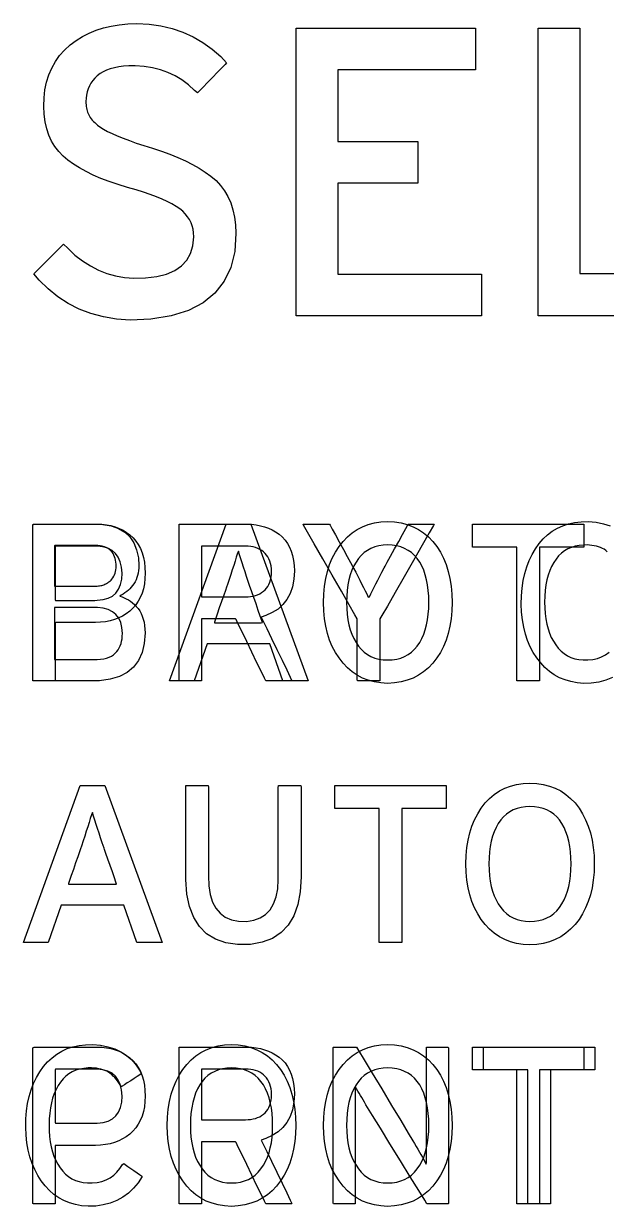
# Model space of a CAD drawing. Extents: x 1 to 47.7, y 0.2 to 33.4.
# Drawn here: x 18.584 to 19.018, y 13.414 to 14.294 of the extents above; entities that cross this region are included whole.
import ezdxf

# ---------------------------------------------------------------- set-up
doc = ezdxf.new("R2010")
doc.units = 0
doc.header["$MEASUREMENT"] = 0
for name, color, linetype in [('5_1__STANDARD_FRONT_OVERLA', 7, 'CONTINUOUS'), ('5_2__BAY_CONTROL_FRONT_OVE', 7, 'CONTINUOUS'), ('6_0____DWG', 7, 'CONTINUOUS')]:
    doc.layers.add(name, color=color, linetype=linetype)

msp = doc.modelspace()

# ---------------------------------------------------------------- linework, layer by layer
at = {"layer": '5_1__STANDARD_FRONT_OVERLA'}
for points in [[(18.90309, 13.86344), (18.90288, 13.85724), (18.90233, 13.85133), (18.90143, 13.84572), (18.90019, 13.84041), (18.8986, 13.8354), (18.89667, 13.83069), (18.89439, 13.82628), (18.89177, 13.82217), (18.88878, 13.81833), (18.88549, 13.81488), (18.88195, 13.81187), (18.87814, 13.80931), (18.87407, 13.80719), (18.86973, 13.80553), (18.86514, 13.80431), (18.86029, 13.80354), (18.85517, 13.80322), (18.85009, 13.80354), (18.84528, 13.80431), (18.84074, 13.80553), (18.83646, 13.80719), (18.83244, 13.80931), (18.82869, 13.81187), (18.82521, 13.81488), (18.822, 13.81833), (18.81901, 13.82217), (18.81633, 13.82628), (18.81399, 13.83069), (18.81201, 13.8354), (18.81038, 13.84041), (18.80911, 13.84572), (18.80819, 13.85133), (18.80762, 13.85724), (18.80741, 13.86344), (18.80762, 13.86965), (18.80819, 13.87557), (18.80911, 13.8812), (18.81038, 13.88653), (18.81201, 13.89157), (18.81399, 13.89632), (18.81633, 13.90077), (18.81901, 13.90493), (18.822, 13.90877), (18.82521, 13.91217), (18.82869, 13.91514), (18.83244, 13.91765), (18.83646, 13.91973), (18.84074, 13.92136), (18.84528, 13.92254), (18.85009, 13.92329), (18.85517, 13.92358), (18.86029, 13.92329), (18.86514, 13.92254), (18.86973, 13.92136), (18.87407, 13.91973), (18.87814, 13.91765), (18.88195, 13.91514), (18.88549, 13.91217), (18.88878, 13.90877), (18.89177, 13.90493), (18.89439, 13.90077), (18.89667, 13.89632), (18.8986, 13.89157), (18.90019, 13.88653), (18.90143, 13.8812), (18.90233, 13.87557), (18.90288, 13.86965)], [(18.67474, 13.88521), (18.67456, 13.88113), (18.67411, 13.87729), (18.67338, 13.87367), (18.67237, 13.8703), (18.67109, 13.86716), (18.66952, 13.86426), (18.66768, 13.86159), (18.66556, 13.85915), (18.66319, 13.85696), (18.66064, 13.85501), (18.65791, 13.85333), (18.65501, 13.85189), (18.65192, 13.85072), (18.64865, 13.84979), (18.6452, 13.84913), (18.64156, 13.84872), (18.63775, 13.84856), (18.63642, 13.84856), (18.63363, 13.84856), (18.62948, 13.84856), (18.62455, 13.84856), (18.61939, 13.84856), (18.61458, 13.84856), (18.61069, 13.84856), (18.60827, 13.84856), (18.60776, 13.84837), (18.60776, 13.84572), (18.60776, 13.84062), (18.60776, 13.83391), (18.60776, 13.8264), (18.60776, 13.81895), (18.60776, 13.81237), (18.60776, 13.8075), (18.60776, 13.80518), (18.60737, 13.80509), (18.60591, 13.80509), (18.60365, 13.80509), (18.60092, 13.80509), (18.59803, 13.80509), (18.59529, 13.80509), (18.59304, 13.80509), (18.59157, 13.80509), (18.59119, 13.80533), (18.59119, 13.81155), (18.59119, 13.82461), (18.59119, 13.84226), (18.59119, 13.86227), (18.59119, 13.8824), (18.59119, 13.90042), (18.59119, 13.9141), (18.59119, 13.92119), (18.592, 13.92171), (18.59587, 13.92171), (18.6021, 13.92171), (18.60979, 13.92171), (18.61803, 13.92171), (18.62592, 13.92171), (18.63255, 13.92171), (18.63702, 13.92171), (18.63886, 13.92171), (18.64249, 13.92156), (18.64596, 13.92117), (18.64927, 13.92053), (18.65242, 13.91964), (18.6554, 13.91851), (18.65822, 13.91714), (18.66088, 13.91552), (18.66337, 13.91365), (18.66571, 13.91151), (18.66779, 13.9091), (18.6696, 13.90643), (18.67114, 13.90352), (18.67241, 13.90036), (18.6734, 13.89695), (18.67412, 13.89328), (18.67457, 13.88937)], [(18.78582, 13.88684), (18.78539, 13.88066), (18.78432, 13.87506), (18.78261, 13.87004), (18.78025, 13.86562), (18.77726, 13.86178), (18.77362, 13.85852), (18.76934, 13.85586), (18.76441, 13.85378), (18.76106, 13.85252), (18.76249, 13.84957), (18.76518, 13.84401), (18.76872, 13.8367), (18.77266, 13.82855), (18.77659, 13.82044), (18.78006, 13.81326), (18.78266, 13.80789), (18.78395, 13.80523), (18.78362, 13.80509), (18.78198, 13.80509), (18.7794, 13.80509), (18.77624, 13.80509), (18.77286, 13.80509), (18.76963, 13.80509), (18.76692, 13.80509), (18.76508, 13.80509), (18.76446, 13.80511), (18.76349, 13.80712), (18.76117, 13.8119), (18.75793, 13.8186), (18.75417, 13.82635), (18.75032, 13.8343), (18.74679, 13.84158), (18.744, 13.84734), (18.74236, 13.85071), (18.7419, 13.85124), (18.74018, 13.85124), (18.73709, 13.85124), (18.73312, 13.85124), (18.72873, 13.85124), (18.72441, 13.85124), (18.72063, 13.85124), (18.71787, 13.85124), (18.7166, 13.85124), (18.71657, 13.85008), (18.71657, 13.84597), (18.71657, 13.83971), (18.71657, 13.83216), (18.71657, 13.82418), (18.71657, 13.81663), (18.71657, 13.81037), (18.71657, 13.80626), (18.71654, 13.80509), (18.71572, 13.80509), (18.71393, 13.80509), (18.71147, 13.80509), (18.70867, 13.80509), (18.70583, 13.80509), (18.70325, 13.80509), (18.70124, 13.80509), (18.70012, 13.80509), (18.69999, 13.80643), (18.69999, 13.81496), (18.69999, 13.82951), (18.69999, 13.84792), (18.69999, 13.868), (18.69999, 13.88759), (18.69999, 13.90452), (18.69999, 13.9166), (18.69999, 13.92167), (18.70152, 13.92171), (18.70618, 13.92171), (18.71307, 13.92171), (18.72125, 13.92171), (18.72981, 13.92171), (18.73783, 13.92171), (18.74437, 13.92171), (18.74853, 13.92171), (18.75049, 13.9217), (18.75394, 13.92153), (18.75726, 13.92114), (18.76044, 13.92052), (18.76348, 13.91968), (18.76639, 13.91861), (18.76917, 13.91733), (18.77181, 13.91582), (18.77432, 13.91409), (18.77669, 13.9121), (18.7788, 13.90985), (18.78063, 13.90733), (18.78219, 13.90456), (18.78347, 13.90153), (18.78447, 13.89825), (18.7852, 13.8947), (18.78565, 13.8909)], [(18.65751, 13.88521), (18.65712, 13.88977), (18.65618, 13.89375), (18.65469, 13.89714), (18.65266, 13.89994), (18.65007, 13.90215), (18.64694, 13.90377), (18.64326, 13.90481), (18.63903, 13.90526), (18.63731, 13.90528), (18.63437, 13.90528), (18.62991, 13.90528), (18.6246, 13.90528), (18.61909, 13.90528), (18.61404, 13.90528), (18.61011, 13.90528), (18.60797, 13.90528), (18.60776, 13.90466), (18.60776, 13.90128), (18.60776, 13.8957), (18.60776, 13.8888), (18.60776, 13.88146), (18.60776, 13.87457), (18.60776, 13.86899), (18.60776, 13.8656), (18.60797, 13.86498), (18.61011, 13.86498), (18.61404, 13.86498), (18.61909, 13.86498), (18.6246, 13.86498), (18.62991, 13.86498), (18.63437, 13.86498), (18.63731, 13.86498), (18.63905, 13.86501), (18.64338, 13.8655), (18.64713, 13.86657), (18.6503, 13.86822), (18.65289, 13.87045), (18.65491, 13.87327), (18.65636, 13.87667), (18.65722, 13.88065)], [(18.76876, 13.88635), (18.76865, 13.88851), (18.76841, 13.89054), (18.76802, 13.89243), (18.7675, 13.89419), (18.76685, 13.89582), (18.76605, 13.89731), (18.76512, 13.89867), (18.76405, 13.8999), (18.76284, 13.90102), (18.76151, 13.90204), (18.76007, 13.90291), (18.75853, 13.90365), (18.75688, 13.90425), (18.75512, 13.90472), (18.75326, 13.90504), (18.75129, 13.90523), (18.7495, 13.90528), (18.74787, 13.90528), (18.74422, 13.90528), (18.73919, 13.90528), (18.73346, 13.90528), (18.72769, 13.90528), (18.72252, 13.90528), (18.71863, 13.90528), (18.71668, 13.90528), (18.71657, 13.90452), (18.71657, 13.90125), (18.71657, 13.89609), (18.71657, 13.88981), (18.71657, 13.88314), (18.71657, 13.87686), (18.71657, 13.8717), (18.71657, 13.86843), (18.71668, 13.86767), (18.71863, 13.86767), (18.72252, 13.86767), (18.72769, 13.86767), (18.73346, 13.86767), (18.73919, 13.86767), (18.74422, 13.86767), (18.74787, 13.86767), (18.7495, 13.86767), (18.75127, 13.86772), (18.7532, 13.86789), (18.75504, 13.8682), (18.75677, 13.86864), (18.7584, 13.86921), (18.75993, 13.86991), (18.76136, 13.87075), (18.76268, 13.87171), (18.7639, 13.8728), (18.76501, 13.87401), (18.76597, 13.87536), (18.76679, 13.87685), (18.76747, 13.87847), (18.768, 13.88024), (18.7684, 13.88214), (18.76865, 13.88418)], [(18.88586, 13.86344), (18.88576, 13.86803), (18.88544, 13.87237), (18.8849, 13.87648), (18.88415, 13.88035), (18.88319, 13.88399), (18.88201, 13.88738), (18.88062, 13.89055), (18.87902, 13.89347), (18.87719, 13.89612), (18.87515, 13.89844), (18.8729, 13.90046), (18.87046, 13.90218), (18.86781, 13.90358), (18.86495, 13.90469), (18.8619, 13.90549), (18.85863, 13.90598), (18.85517, 13.90618), (18.85178, 13.90598), (18.84858, 13.90549), (18.84558, 13.90469), (18.84277, 13.90358), (18.84015, 13.90218), (18.83773, 13.90046), (18.83551, 13.89844), (18.83348, 13.89612), (18.83163, 13.89347), (18.82999, 13.89055), (18.82857, 13.88738), (18.82737, 13.88399), (18.82639, 13.88035), (18.82562, 13.87648), (18.82508, 13.87237), (18.82475, 13.86803), (18.82464, 13.86344), (18.82475, 13.85892), (18.82508, 13.85462), (18.82562, 13.85056), (18.82639, 13.84673), (18.82737, 13.84313), (18.82857, 13.83977), (18.82999, 13.83663), (18.83163, 13.83373), (18.83348, 13.83103), (18.83551, 13.82859), (18.83773, 13.82648), (18.84015, 13.82469), (18.84277, 13.82323), (18.84558, 13.82209), (18.84858, 13.82128), (18.85178, 13.82079), (18.85517, 13.82063), (18.85863, 13.82079), (18.8619, 13.82128), (18.86495, 13.82209), (18.86781, 13.82323), (18.87046, 13.82469), (18.8729, 13.82648), (18.87515, 13.82859), (18.87719, 13.83103), (18.87902, 13.83373), (18.88062, 13.83663), (18.88201, 13.83977), (18.88319, 13.84313), (18.88415, 13.84673), (18.8849, 13.85056), (18.88544, 13.85462), (18.88576, 13.85892)], [(18.7907, 13.65926), (18.79004, 13.64832), (18.78822, 13.63871), (18.78525, 13.63044), (18.78113, 13.6235), (18.77585, 13.6179), (18.76942, 13.61363), (18.76184, 13.6107), (18.75311, 13.6091), (18.74347, 13.60895), (18.73467, 13.61033), (18.727, 13.61303), (18.72046, 13.61708), (18.71507, 13.62246), (18.71082, 13.62917), (18.70771, 13.63723), (18.70574, 13.64661), (18.7049, 13.65734), (18.70487, 13.66129), (18.70487, 13.66729), (18.70487, 13.67648), (18.70487, 13.68758), (18.70487, 13.69933), (18.70487, 13.71043), (18.70487, 13.71962), (18.70487, 13.72562), (18.7049, 13.72727), (18.70577, 13.72727), (18.70763, 13.72727), (18.71015, 13.72727), (18.71303, 13.72727), (18.71594, 13.72727), (18.71856, 13.72727), (18.72058, 13.72727), (18.72167, 13.72727), (18.72177, 13.72633), (18.72177, 13.72116), (18.72177, 13.71256), (18.72177, 13.7018), (18.72177, 13.69016), (18.72177, 13.6789), (18.72177, 13.66928), (18.72177, 13.66258), (18.72177, 13.66007), (18.72212, 13.6527), (18.72317, 13.64623), (18.72492, 13.64066), (18.72737, 13.636), (18.73052, 13.63224), (18.73436, 13.62939), (18.73891, 13.62743), (18.74415, 13.62638), (18.75002, 13.62628), (18.7555, 13.62712), (18.76027, 13.62883), (18.76431, 13.63142), (18.76764, 13.63488), (18.77026, 13.63921), (18.77215, 13.64441), (18.77333, 13.65049), (18.7738, 13.65743), (18.7738, 13.66059), (18.7738, 13.66666), (18.7738, 13.67594), (18.7738, 13.68717), (18.7738, 13.69903), (18.7738, 13.71025), (18.7738, 13.71954), (18.7738, 13.7256), (18.77383, 13.72727), (18.7747, 13.72727), (18.77656, 13.72727), (18.77908, 13.72727), (18.78196, 13.72727), (18.78487, 13.72727), (18.78749, 13.72727), (18.78951, 13.72727), (18.7906, 13.72727), (18.7907, 13.72632), (18.7907, 13.72108), (18.7907, 13.71238), (18.7907, 13.70149), (18.7907, 13.68971), (18.7907, 13.67831), (18.7907, 13.66858), (18.7907, 13.66181)], [(19.00897, 13.669), (19.00876, 13.66279), (19.00821, 13.65688), (19.00731, 13.65128), (19.00607, 13.64597), (19.00448, 13.64096), (19.00254, 13.63625), (19.00027, 13.63184), (18.99764, 13.62773), (18.99466, 13.62389), (18.99137, 13.62043), (18.98782, 13.61742), (18.98401, 13.61486), (18.97994, 13.61275), (18.97561, 13.61108), (18.97102, 13.60987), (18.96616, 13.6091), (18.96105, 13.60878), (18.95597, 13.6091), (18.95116, 13.60987), (18.94661, 13.61108), (18.94233, 13.61275), (18.93832, 13.61486), (18.93457, 13.61742), (18.93109, 13.62043), (18.92787, 13.62389), (18.92489, 13.62773), (18.9222, 13.63184), (18.91987, 13.63625), (18.91789, 13.64096), (18.91626, 13.64597), (18.91499, 13.65128), (18.91407, 13.65688), (18.9135, 13.66279), (18.91329, 13.669), (18.9135, 13.67521), (18.91407, 13.68113), (18.91499, 13.68675), (18.91626, 13.69209), (18.91789, 13.69713), (18.91987, 13.70187), (18.9222, 13.70633), (18.92489, 13.71049), (18.92787, 13.71433), (18.93109, 13.71773), (18.93457, 13.72069), (18.93832, 13.72321), (18.94233, 13.72528), (18.94661, 13.72691), (18.95116, 13.7281), (18.95597, 13.72884), (18.96105, 13.72914), (18.96616, 13.72884), (18.97102, 13.7281), (18.97561, 13.72691), (18.97994, 13.72528), (18.98401, 13.72321), (18.98782, 13.72069), (18.99137, 13.71773), (18.99466, 13.71433), (18.99764, 13.71049), (19.00027, 13.70633), (19.00254, 13.70187), (19.00448, 13.69713), (19.00607, 13.69209), (19.00731, 13.68675), (19.00821, 13.68113), (19.00876, 13.67521)], [(18.99174, 13.669), (18.99163, 13.67358), (18.99131, 13.67793), (18.99078, 13.68204), (18.99003, 13.68591), (18.98906, 13.68954), (18.98789, 13.69294), (18.9865, 13.6961), (18.98489, 13.69903), (18.98306, 13.70167), (18.98102, 13.704), (18.97878, 13.70602), (18.97633, 13.70773), (18.97368, 13.70914), (18.97083, 13.71024), (18.96777, 13.71104), (18.96451, 13.71154), (18.96105, 13.71173), (18.95765, 13.71154), (18.95446, 13.71104), (18.95145, 13.71024), (18.94864, 13.70914), (18.94603, 13.70773), (18.94361, 13.70602), (18.94138, 13.704), (18.93935, 13.70167), (18.93751, 13.69903), (18.93587, 13.6961), (18.93445, 13.69294), (18.93325, 13.68954), (18.93226, 13.68591), (18.9315, 13.68204), (18.93095, 13.67793), (18.93062, 13.67358), (18.93051, 13.669), (18.93062, 13.66447), (18.93095, 13.66018), (18.9315, 13.65612), (18.93226, 13.65229), (18.93325, 13.64869), (18.93445, 13.64532), (18.93587, 13.64219), (18.93751, 13.63929), (18.93935, 13.63659), (18.94138, 13.63415), (18.94361, 13.63204), (18.94603, 13.63025), (18.94864, 13.62879), (18.95145, 13.62765), (18.95446, 13.62684), (18.95765, 13.62635), (18.96105, 13.62619), (18.96451, 13.62635), (18.96777, 13.62684), (18.97083, 13.62765), (18.97368, 13.62879), (18.97633, 13.63025), (18.97878, 13.63204), (18.98102, 13.63415), (18.98306, 13.63659), (18.98489, 13.63929), (18.9865, 13.64219), (18.98789, 13.64532), (18.98906, 13.64869), (18.99003, 13.65229), (18.99078, 13.65612), (18.99131, 13.66018), (18.99163, 13.66447)], [(18.64407, 13.6808), (18.64277, 13.68463), (18.64154, 13.68831), (18.64036, 13.69183), (18.63925, 13.6952), (18.63821, 13.69842), (18.63722, 13.70148), (18.6363, 13.70438), (18.63545, 13.70713), (18.63467, 13.70553), (18.63384, 13.7027), (18.63293, 13.69971), (18.63195, 13.69655), (18.63089, 13.69322), (18.62976, 13.68972), (18.62855, 13.68606), (18.62727, 13.68222), (18.62659, 13.68023), (18.62581, 13.67798), (18.62453, 13.67429), (18.62294, 13.66972), (18.62125, 13.66486), (18.61967, 13.66029), (18.61838, 13.65659), (18.6176, 13.65435), (18.61771, 13.65394), (18.62025, 13.65394), (18.6249, 13.65394), (18.63088, 13.65394), (18.63741, 13.65394), (18.64371, 13.65394), (18.64899, 13.65394), (18.65247, 13.65394), (18.65341, 13.65398), (18.65289, 13.65549), (18.65177, 13.6587), (18.65027, 13.66302), (18.64858, 13.66786), (18.64691, 13.67264), (18.64547, 13.67679), (18.64445, 13.6797)], [(18.67249, 13.43663), (18.66943, 13.4319), (18.66602, 13.42773), (18.66224, 13.42413), (18.65811, 13.42109), (18.65361, 13.41861), (18.64874, 13.41669), (18.64352, 13.41534), (18.63794, 13.41455), (18.63227, 13.41437), (18.62738, 13.41479), (18.62275, 13.41564), (18.61837, 13.4169), (18.61425, 13.4186), (18.61037, 13.42071), (18.60675, 13.42326), (18.60339, 13.42622), (18.60027, 13.42961), (18.59737, 13.43336), (18.59475, 13.43736), (18.59247, 13.44165), (18.59053, 13.44622), (18.58892, 13.45107), (18.58764, 13.45621), (18.5867, 13.46163), (18.5861, 13.46733), (18.58583, 13.47332), (18.58595, 13.47942), (18.58642, 13.48524), (18.58722, 13.49079), (18.58836, 13.49606), (18.58984, 13.50106), (18.59165, 13.50578), (18.5938, 13.51022), (18.59628, 13.51438), (18.5991, 13.51826), (18.60211, 13.52177), (18.60538, 13.52486), (18.60889, 13.52752), (18.61267, 13.52977), (18.61669, 13.5316), (18.62096, 13.533), (18.62549, 13.53399), (18.63027, 13.53455), (18.63566, 13.53465), (18.64155, 13.53415), (18.64702, 13.53308), (18.65207, 13.53145), (18.6567, 13.52925), (18.6609, 13.5265), (18.66467, 13.52318), (18.66803, 13.5193), (18.67096, 13.51486), (18.67181, 13.5128), (18.67069, 13.51207), (18.66882, 13.51087), (18.66647, 13.50935), (18.66392, 13.50771), (18.66143, 13.5061), (18.65927, 13.50471), (18.65771, 13.50371), (18.65703, 13.50327), (18.65618, 13.50465), (18.65519, 13.50616), (18.65416, 13.50758), (18.65311, 13.50889), (18.65204, 13.51012), (18.65093, 13.51124), (18.6498, 13.51228), (18.64865, 13.51321), (18.64745, 13.51404), (18.64614, 13.51476), (18.64475, 13.51538), (18.64328, 13.51591), (18.64173, 13.51636), (18.6401, 13.51672), (18.63839, 13.51699), (18.63661, 13.51717), (18.63474, 13.51727), (18.63224, 13.51725), (18.62901, 13.51695), (18.62598, 13.51637), (18.62312, 13.51549), (18.62046, 13.51433), (18.61799, 13.51288), (18.6157, 13.51114), (18.6136, 13.50911), (18.61169, 13.50679), (18.60994, 13.50416), (18.60837, 13.50128), (18.60701, 13.49818), (18.60586, 13.49486), (18.60492, 13.4913), (18.60418, 13.48753), (18.60365, 13.48353), (18.60332, 13.47931), (18.6032, 13.47486), (18.60329, 13.47043), (18.60359, 13.46623), (18.60409, 13.46225), (18.6048, 13.45848), (18.60572, 13.45494), (18.60685, 13.45162), (18.60818, 13.44851), (18.60972, 13.44563), (18.61145, 13.44295), (18.61334, 13.44048), (18.61541, 13.43831), (18.61767, 13.43645), (18.62012, 13.43491), (18.62276, 13.43366), (18.62558, 13.43273), (18.6286, 13.4321), (18.6318, 13.43179), (18.63537, 13.43178), (18.63903, 13.43215), (18.64245, 13.43291), (18.64563, 13.43404), (18.64857, 13.43556), (18.65127, 13.43746), (18.65373, 13.43974), (18.65596, 13.44241), (18.65794, 13.44546), (18.65871, 13.44614), (18.65987, 13.44534), (18.6617, 13.44408), (18.66394, 13.44253), (18.66634, 13.44087), (18.66865, 13.43928), (18.67061, 13.43793), (18.67197, 13.43698)], [(18.7868, 13.47456), (18.78659, 13.46835), (18.78604, 13.46244), (18.78514, 13.45683), (18.7839, 13.45152), (18.78231, 13.44651), (18.78038, 13.4418), (18.7781, 13.4374), (18.77548, 13.43328), (18.77249, 13.42945), (18.7692, 13.42599), (18.76565, 13.42298), (18.76184, 13.42042), (18.75777, 13.4183), (18.75344, 13.41664), (18.74885, 13.41542), (18.74399, 13.41465), (18.73888, 13.41433), (18.7338, 13.41465), (18.72899, 13.41542), (18.72445, 13.41664), (18.72017, 13.4183), (18.71615, 13.42042), (18.7124, 13.42298), (18.70892, 13.42599), (18.7057, 13.42945), (18.70272, 13.43328), (18.70003, 13.4374), (18.6977, 13.4418), (18.69572, 13.44651), (18.69409, 13.45152), (18.69282, 13.45683), (18.6919, 13.46244), (18.69133, 13.46835), (18.69112, 13.47456), (18.69133, 13.48077), (18.6919, 13.48668), (18.69282, 13.49231), (18.69409, 13.49764), (18.69572, 13.50268), (18.6977, 13.50743), (18.70003, 13.51188), (18.70272, 13.51604), (18.7057, 13.51988), (18.70892, 13.52329), (18.7124, 13.52625), (18.71615, 13.52876), (18.72017, 13.53084), (18.72445, 13.53247), (18.72899, 13.53365), (18.7338, 13.5344), (18.73888, 13.5347), (18.74399, 13.5344), (18.74885, 13.53365), (18.75344, 13.53247), (18.75777, 13.53084), (18.76184, 13.52876), (18.76565, 13.52625), (18.7692, 13.52329), (18.77249, 13.51988), (18.77548, 13.51604), (18.7781, 13.51188), (18.78038, 13.50743), (18.78231, 13.50268), (18.7839, 13.49764), (18.78514, 13.49231), (18.78604, 13.48668), (18.78659, 13.48077)], [(18.88439, 13.41621), (18.88274, 13.41887), (18.87836, 13.426), (18.87205, 13.43624), (18.86463, 13.44829), (18.85692, 13.46081), (18.84974, 13.47248), (18.8439, 13.48197), (18.84021, 13.48796), (18.83904, 13.48988), (18.83794, 13.49171), (18.83688, 13.49349), (18.83586, 13.49521), (18.83487, 13.49688), (18.83391, 13.49851), (18.83299, 13.50008), (18.83211, 13.5016), (18.83126, 13.50306), (18.83091, 13.50211), (18.83091, 13.49931), (18.83092, 13.49641), (18.83093, 13.49343), (18.83095, 13.49035), (18.83097, 13.48719), (18.831, 13.48394), (18.83103, 13.48059), (18.83106, 13.47716), (18.83107, 13.47502), (18.83107, 13.46959), (18.83107, 13.46142), (18.83107, 13.45161), (18.83107, 13.44125), (18.83107, 13.43144), (18.83107, 13.42327), (18.83107, 13.41785), (18.83106, 13.41621), (18.8303, 13.41621), (18.82858, 13.41621), (18.8262, 13.41621), (18.82347, 13.41621), (18.82067, 13.41621), (18.8181, 13.41621), (18.81607, 13.41621), (18.81486, 13.41621), (18.81466, 13.41702), (18.81466, 13.42458), (18.81466, 13.43833), (18.81466, 13.45616), (18.81466, 13.47595), (18.81466, 13.49559), (18.81466, 13.51296), (18.81466, 13.52596), (18.81466, 13.53246), (18.81499, 13.53282), (18.8164, 13.53282), (18.81864, 13.53282), (18.82139, 13.53282), (18.82434, 13.53282), (18.82718, 13.53282), (18.8296, 13.53282), (18.83128, 13.53282), (18.83191, 13.53282), (18.83348, 13.53023), (18.83766, 13.5233), (18.84367, 13.51332), (18.85075, 13.5016), (18.8581, 13.48941), (18.86495, 13.47806), (18.87052, 13.46882), (18.87403, 13.463), (18.87522, 13.46101), (18.87648, 13.45884), (18.87769, 13.45675), (18.87885, 13.45474), (18.87996, 13.4528), (18.88101, 13.45093), (18.88201, 13.44914), (18.88296, 13.44743), (18.88387, 13.44579), (18.88421, 13.44672), (18.88418, 13.44962), (18.88415, 13.45259), (18.88412, 13.45564), (18.88411, 13.45878), (18.88409, 13.462), (18.88408, 13.46529), (18.88408, 13.46867), (18.88407, 13.47213), (18.88407, 13.47427), (18.88407, 13.47967), (18.88407, 13.4878), (18.88407, 13.49757), (18.88407, 13.50789), (18.88407, 13.51766), (18.88407, 13.52579), (18.88407, 13.53119), (18.88409, 13.53282), (18.88485, 13.53282), (18.88656, 13.53282), (18.88894, 13.53282), (18.89167, 13.53282), (18.89448, 13.53282), (18.89704, 13.53282), (18.89908, 13.53282), (18.90028, 13.53282), (18.90049, 13.532), (18.90049, 13.52445), (18.90049, 13.5107), (18.90049, 13.49287), (18.90049, 13.47308), (18.90049, 13.45344), (18.90049, 13.43607), (18.90049, 13.42307), (18.90049, 13.41657), (18.90018, 13.41621), (18.89886, 13.41621), (18.89677, 13.41621), (18.8942, 13.41621), (18.89145, 13.41621), (18.8888, 13.41621), (18.88654, 13.41621), (18.88497, 13.41621)], [(18.76957, 13.47456), (18.76946, 13.47914), (18.76914, 13.48348), (18.76861, 13.48759), (18.76786, 13.49146), (18.7669, 13.4951), (18.76572, 13.4985), (18.76433, 13.50166), (18.76272, 13.50458), (18.7609, 13.50723), (18.75886, 13.50955), (18.75661, 13.51157), (18.75416, 13.51329), (18.75151, 13.5147), (18.74866, 13.5158), (18.7456, 13.5166), (18.74234, 13.5171), (18.73888, 13.51729), (18.73549, 13.5171), (18.73229, 13.5166), (18.72928, 13.5158), (18.72648, 13.5147), (18.72386, 13.51329), (18.72144, 13.51157), (18.71922, 13.50955), (18.71718, 13.50723), (18.71534, 13.50458), (18.7137, 13.50166), (18.71228, 13.4985), (18.71108, 13.4951), (18.7101, 13.49146), (18.70933, 13.48759), (18.70878, 13.48348), (18.70846, 13.47914), (18.70835, 13.47456), (18.70846, 13.47003), (18.70878, 13.46573), (18.70933, 13.46167), (18.7101, 13.45784), (18.71108, 13.45424), (18.71228, 13.45088), (18.7137, 13.44775), (18.71534, 13.44484), (18.71718, 13.44214), (18.71922, 13.4397), (18.72144, 13.43759), (18.72386, 13.4358), (18.72648, 13.43434), (18.72928, 13.4332), (18.73229, 13.43239), (18.73549, 13.4319), (18.73888, 13.43174), (18.74234, 13.4319), (18.7456, 13.43239), (18.74866, 13.4332), (18.75151, 13.43434), (18.75416, 13.4358), (18.75661, 13.43759), (18.75886, 13.4397), (18.7609, 13.44214), (18.76272, 13.44484), (18.76433, 13.44775), (18.76572, 13.45088), (18.7669, 13.45424), (18.76786, 13.45784), (18.76861, 13.46167), (18.76914, 13.46573), (18.76946, 13.47003)]]:
    msp.add_lwpolyline(points, close=True, dxfattribs=at)
for points in [[(18.96811, 13.90463), (18.96811, 13.80509), (18.95121, 13.80509), (18.95121, 13.90463), (18.91825, 13.90463), (18.91825, 13.92171), (19.00111, 13.92171), (19.00111, 13.90463), (18.96811, 13.90463)], [(18.66857, 13.61065), (18.6588, 13.63833), (18.61209, 13.63833), (18.6024, 13.61065), (18.58426, 13.61065), (18.62625, 13.72727), (18.6448, 13.72727), (18.68728, 13.61065), (18.66857, 13.61065)], [(18.86574, 13.71018), (18.86574, 13.61065), (18.84884, 13.61065), (18.84884, 13.71018), (18.81588, 13.71018), (18.81588, 13.72727), (18.89874, 13.72727), (18.89874, 13.71018), (18.86574, 13.71018)], [(18.97633, 13.51574), (18.97633, 13.41621), (18.95943, 13.41621), (18.95943, 13.51574), (18.92647, 13.51574), (18.92647, 13.53282), (19.00933, 13.53282), (19.00933, 13.51574), (18.97633, 13.51574)]]:
    msp.add_lwpolyline(points, dxfattribs=at)
at = {"layer": '5_2__BAY_CONTROL_FRONT_OVE'}
for points in [[(19.02242, 13.8075), (19.01756, 13.80558), (19.01234, 13.80423), (19.00675, 13.80344), (19.00108, 13.80326), (18.9962, 13.80368), (18.99157, 13.80452), (18.98719, 13.80579), (18.98306, 13.80749), (18.97919, 13.8096), (18.97557, 13.81215), (18.9722, 13.81511), (18.96909, 13.8185), (18.96619, 13.82225), (18.96357, 13.82625), (18.96129, 13.83054), (18.95934, 13.83511), (18.95773, 13.83996), (18.95646, 13.8451), (18.95552, 13.85052), (18.95491, 13.85622), (18.95464, 13.86221), (18.95476, 13.86831), (18.95523, 13.87413), (18.95604, 13.87968), (18.95718, 13.88495), (18.95866, 13.88995), (18.96047, 13.89466), (18.96262, 13.8991), (18.9651, 13.90327), (18.96791, 13.90715), (18.97092, 13.91066), (18.97419, 13.91374), (18.97771, 13.91641), (18.98148, 13.91866), (18.9855, 13.92048), (18.98978, 13.92189), (18.99431, 13.92288), (18.99909, 13.92344), (19.00447, 13.92354), (19.01037, 13.92303), (19.01584, 13.92197), (19.02089, 13.92034)], [(18.77721, 13.80509), (18.76744, 13.83277), (18.72073, 13.83277), (18.71105, 13.80509), (18.6929, 13.80509), (18.73489, 13.92171), (18.75345, 13.92171), (18.79593, 13.80509), (18.77721, 13.80509)], [(19.01862, 13.90116), (19.01746, 13.9021), (19.01627, 13.90293), (19.01496, 13.90364), (19.01357, 13.90427), (19.01209, 13.9048), (19.01055, 13.90525), (19.00892, 13.90561), (19.00721, 13.90588), (19.00542, 13.90606), (19.00356, 13.90616), (19.00106, 13.90614), (18.99783, 13.90584), (18.99479, 13.90525), (18.99194, 13.90438), (18.98928, 13.90322), (18.9868, 13.90177), (18.98451, 13.90003), (18.98242, 13.898), (18.98051, 13.89568), (18.97875, 13.89305), (18.97719, 13.89017), (18.97583, 13.88707), (18.97468, 13.88374), (18.97373, 13.88019), (18.97299, 13.87642), (18.97246, 13.87242), (18.97214, 13.8682), (18.97202, 13.86375), (18.97211, 13.85932), (18.97241, 13.85512), (18.97291, 13.85113), (18.97362, 13.84737), (18.97454, 13.84383), (18.97566, 13.84051), (18.97699, 13.8374), (18.97853, 13.83452), (18.98027, 13.83184), (18.98215, 13.82937), (18.98422, 13.8272), (18.98648, 13.82534), (18.98893, 13.82379), (18.99157, 13.82255), (18.9944, 13.82162), (18.99741, 13.82099), (19.00062, 13.82068), (19.00419, 13.82067), (19.00784, 13.82104), (19.01126, 13.8218), (19.01444, 13.82293), (19.01738, 13.82445), (19.02008, 13.82635)], [(18.66857, 13.61065), (18.6588, 13.63833), (18.61209, 13.63833), (18.6024, 13.61065), (18.58426, 13.61065), (18.62625, 13.72727), (18.6448, 13.72727), (18.68728, 13.61065), (18.66857, 13.61065)], [(18.86574, 13.71018), (18.86574, 13.61065), (18.84884, 13.61065), (18.84884, 13.71018), (18.81588, 13.71018), (18.81588, 13.72727), (18.89874, 13.72727), (18.89874, 13.71018), (18.86574, 13.71018)], [(18.96811, 13.51574), (18.96811, 13.41621), (18.95121, 13.41621), (18.95121, 13.51574), (18.91825, 13.51574), (18.91825, 13.53282), (19.00111, 13.53282), (19.00111, 13.51574), (18.96811, 13.51574)]]:
    msp.add_lwpolyline(points, dxfattribs=at)
for points in [[(18.6747, 13.84086), (18.67407, 13.83299), (18.67241, 13.82609), (18.66972, 13.82018), (18.66601, 13.81524), (18.66126, 13.81127), (18.65549, 13.80829), (18.64868, 13.80628), (18.64084, 13.80525), (18.63569, 13.80509), (18.63264, 13.80509), (18.62715, 13.80509), (18.62008, 13.80509), (18.6123, 13.80509), (18.60467, 13.80509), (18.59803, 13.80509), (18.59326, 13.80509), (18.59121, 13.80509), (18.59119, 13.80861), (18.59119, 13.81964), (18.59119, 13.836), (18.59119, 13.85547), (18.59119, 13.87581), (18.59119, 13.89479), (18.59119, 13.91016), (18.59119, 13.9197), (18.59139, 13.92171), (18.59422, 13.92171), (18.59966, 13.92171), (18.60683, 13.92171), (18.61485, 13.92171), (18.62281, 13.92171), (18.62983, 13.92171), (18.63503, 13.92171), (18.63751, 13.92171), (18.6431, 13.92143), (18.64942, 13.92035), (18.65489, 13.91845), (18.65952, 13.91573), (18.66331, 13.91219), (18.66626, 13.90783), (18.66836, 13.90265), (18.66962, 13.89665), (18.67001, 13.89097), (18.66994, 13.88899), (18.66975, 13.8871), (18.66945, 13.88528), (18.66904, 13.88354), (18.66853, 13.88188), (18.6679, 13.8803), (18.66717, 13.8788), (18.66632, 13.87739), (18.66539, 13.87606), (18.66438, 13.87481), (18.66331, 13.87363), (18.66218, 13.87251), (18.66097, 13.87147), (18.65969, 13.87049), (18.65835, 13.86958), (18.65694, 13.86874), (18.65581, 13.86801), (18.65747, 13.86755), (18.65909, 13.86695), (18.66067, 13.8662), (18.66222, 13.86533), (18.66374, 13.86431), (18.66522, 13.86316), (18.66667, 13.86186), (18.66808, 13.86043), (18.66944, 13.85886), (18.67064, 13.85714), (18.67168, 13.85527), (18.67257, 13.85325), (18.67331, 13.85107), (18.67389, 13.84875), (18.67431, 13.84627), (18.67458, 13.84364)], [(18.84946, 13.85118), (18.84946, 13.84947), (18.84946, 13.84491), (18.84946, 13.83836), (18.84946, 13.83068), (18.84946, 13.82273), (18.84946, 13.81536), (18.84946, 13.80943), (18.84946, 13.80581), (18.84937, 13.80509), (18.84833, 13.80509), (18.84636, 13.80509), (18.84377, 13.80509), (18.84088, 13.80509), (18.838, 13.80509), (18.83546, 13.80509), (18.83355, 13.80509), (18.83261, 13.80509), (18.83256, 13.80602), (18.83256, 13.80989), (18.83256, 13.81599), (18.83256, 13.82346), (18.83256, 13.83143), (18.83256, 13.83906), (18.83256, 13.84547), (18.83256, 13.84981), (18.83255, 13.85126), (18.83078, 13.85433), (18.82659, 13.86163), (18.82071, 13.87186), (18.81391, 13.8837), (18.80693, 13.89583), (18.80054, 13.90695), (18.79549, 13.91575), (18.79252, 13.9209), (18.79222, 13.92171), (18.79356, 13.92171), (18.79596, 13.92171), (18.79905, 13.92171), (18.80246, 13.92171), (18.80582, 13.92171), (18.80876, 13.92171), (18.8109, 13.92171), (18.81189, 13.92171), (18.81236, 13.9209), (18.81392, 13.91804), (18.81631, 13.91367), (18.81918, 13.90841), (18.82222, 13.90285), (18.82509, 13.89759), (18.82747, 13.89322), (18.82904, 13.89036), (18.82979, 13.88897), (18.83141, 13.88588), (18.83296, 13.8829), (18.83444, 13.88004), (18.83583, 13.87729), (18.83716, 13.87465), (18.8384, 13.87213), (18.83957, 13.86972), (18.84066, 13.86742), (18.84167, 13.86759), (18.84273, 13.86983), (18.84388, 13.8722), (18.84511, 13.8747), (18.84643, 13.87733), (18.84783, 13.88008), (18.84932, 13.88296), (18.8509, 13.88596), (18.85256, 13.88909), (18.85326, 13.89038), (18.85493, 13.89342), (18.85739, 13.89792), (18.86032, 13.90326), (18.86339, 13.90885), (18.86626, 13.91408), (18.8686, 13.91835), (18.87009, 13.92106), (18.8705, 13.92171), (18.87159, 13.92171), (18.87379, 13.92171), (18.87674, 13.92171), (18.88006, 13.92171), (18.8834, 13.92171), (18.8864, 13.92171), (18.88868, 13.92171), (18.88989, 13.92171), (18.88936, 13.92062), (18.88617, 13.91508), (18.88096, 13.90601), (18.87448, 13.89473), (18.86749, 13.88256), (18.86073, 13.8708), (18.85497, 13.86078), (18.85096, 13.8538)], [(18.65312, 13.89046), (18.65307, 13.89198), (18.65293, 13.89344), (18.65269, 13.89484), (18.65236, 13.89618), (18.65194, 13.89746), (18.65142, 13.89868), (18.65081, 13.89984), (18.65011, 13.90093), (18.64926, 13.90193), (18.64822, 13.9028), (18.64706, 13.90355), (18.64577, 13.9042), (18.64436, 13.90473), (18.64282, 13.90516), (18.64115, 13.90547), (18.63936, 13.90568), (18.63744, 13.90577), (18.63628, 13.90577), (18.63319, 13.90577), (18.62877, 13.90577), (18.62361, 13.90577), (18.6183, 13.90577), (18.61344, 13.90577), (18.60961, 13.90577), (18.60741, 13.90577), (18.60711, 13.90547), (18.60711, 13.90328), (18.60711, 13.89947), (18.60711, 13.89462), (18.60711, 13.88933), (18.60711, 13.88419), (18.60711, 13.87979), (18.60711, 13.87672), (18.60711, 13.87556), (18.60827, 13.87556), (18.61136, 13.87556), (18.61578, 13.87556), (18.62094, 13.87556), (18.62625, 13.87556), (18.63111, 13.87556), (18.63494, 13.87556), (18.63714, 13.87556), (18.63794, 13.87557), (18.63892, 13.87561), (18.63986, 13.87568), (18.64076, 13.8758), (18.64163, 13.87595), (18.64245, 13.87614), (18.64323, 13.87637), (18.64398, 13.87664), (18.64468, 13.87695), (18.64535, 13.87726), (18.646, 13.8776), (18.64662, 13.87796), (18.64721, 13.87833), (18.64778, 13.87873), (18.64832, 13.87915), (18.64884, 13.87959), (18.64933, 13.88005), (18.64997, 13.88078), (18.6507, 13.88181), (18.65134, 13.88289), (18.65188, 13.88402), (18.65233, 13.88521), (18.65267, 13.88644), (18.65292, 13.88773), (18.65307, 13.88907)], [(18.75271, 13.87524), (18.75141, 13.87908), (18.75018, 13.88275), (18.74901, 13.88628), (18.7479, 13.88965), (18.74685, 13.89286), (18.74587, 13.89592), (18.74495, 13.89882), (18.74409, 13.90157), (18.74331, 13.89997), (18.74248, 13.89715), (18.74157, 13.89416), (18.74059, 13.891), (18.73953, 13.88767), (18.7384, 13.88417), (18.73719, 13.8805), (18.73591, 13.87666), (18.73524, 13.87467), (18.73446, 13.87243), (18.73317, 13.86873), (18.73158, 13.86416), (18.7299, 13.8593), (18.72831, 13.85473), (18.72702, 13.85103), (18.72624, 13.84879), (18.72635, 13.84838), (18.72889, 13.84838), (18.73354, 13.84838), (18.73953, 13.84838), (18.74606, 13.84838), (18.75235, 13.84838), (18.75763, 13.84838), (18.76111, 13.84838), (18.76205, 13.84843), (18.76153, 13.84994), (18.76041, 13.85315), (18.75891, 13.85746), (18.75722, 13.8623), (18.75555, 13.86709), (18.75411, 13.87123), (18.7531, 13.87414)], [(18.65776, 13.84037), (18.6574, 13.84468), (18.65649, 13.84845), (18.65502, 13.85168), (18.65299, 13.85437), (18.6504, 13.85652), (18.64726, 13.85813), (18.64355, 13.8592), (18.63929, 13.85973), (18.63719, 13.85979), (18.63456, 13.85979), (18.63035, 13.85979), (18.62517, 13.85979), (18.61969, 13.85979), (18.61451, 13.85979), (18.6103, 13.85979), (18.60767, 13.85979), (18.60711, 13.85961), (18.60711, 13.85713), (18.60711, 13.85238), (18.60711, 13.84615), (18.60711, 13.83925), (18.60711, 13.83249), (18.60711, 13.82666), (18.60711, 13.82258), (18.60711, 13.82104), (18.60831, 13.82104), (18.61149, 13.82104), (18.61602, 13.82104), (18.62129, 13.82104), (18.62666, 13.82104), (18.6315, 13.82104), (18.63521, 13.82104), (18.63713, 13.82104), (18.63904, 13.82107), (18.64152, 13.82126), (18.64382, 13.8216), (18.64593, 13.8221), (18.64784, 13.82275), (18.64957, 13.82357), (18.65112, 13.82454), (18.65247, 13.82567), (18.65362, 13.82693), (18.65458, 13.82826), (18.65542, 13.8297), (18.65614, 13.83123), (18.65672, 13.83286), (18.65717, 13.83459), (18.6575, 13.83642), (18.65769, 13.83835)], [(18.7907, 13.65926), (18.79004, 13.64832), (18.78822, 13.63871), (18.78525, 13.63044), (18.78113, 13.6235), (18.77585, 13.6179), (18.76942, 13.61363), (18.76184, 13.6107), (18.75311, 13.6091), (18.74347, 13.60895), (18.73467, 13.61033), (18.727, 13.61303), (18.72046, 13.61708), (18.71507, 13.62246), (18.71082, 13.62917), (18.70771, 13.63723), (18.70574, 13.64661), (18.7049, 13.65734), (18.70487, 13.66129), (18.70487, 13.66729), (18.70487, 13.67648), (18.70487, 13.68758), (18.70487, 13.69933), (18.70487, 13.71043), (18.70487, 13.71962), (18.70487, 13.72562), (18.7049, 13.72727), (18.70577, 13.72727), (18.70763, 13.72727), (18.71015, 13.72727), (18.71303, 13.72727), (18.71594, 13.72727), (18.71856, 13.72727), (18.72058, 13.72727), (18.72167, 13.72727), (18.72177, 13.72633), (18.72177, 13.72116), (18.72177, 13.71256), (18.72177, 13.7018), (18.72177, 13.69016), (18.72177, 13.6789), (18.72177, 13.66928), (18.72177, 13.66258), (18.72177, 13.66007), (18.72212, 13.6527), (18.72317, 13.64623), (18.72492, 13.64066), (18.72737, 13.636), (18.73052, 13.63224), (18.73436, 13.62939), (18.73891, 13.62743), (18.74415, 13.62638), (18.75002, 13.62628), (18.7555, 13.62712), (18.76027, 13.62883), (18.76431, 13.63142), (18.76764, 13.63488), (18.77026, 13.63921), (18.77215, 13.64441), (18.77333, 13.65049), (18.7738, 13.65743), (18.7738, 13.66059), (18.7738, 13.66666), (18.7738, 13.67594), (18.7738, 13.68717), (18.7738, 13.69903), (18.7738, 13.71025), (18.7738, 13.71954), (18.7738, 13.7256), (18.77383, 13.72727), (18.7747, 13.72727), (18.77656, 13.72727), (18.77908, 13.72727), (18.78196, 13.72727), (18.78487, 13.72727), (18.78749, 13.72727), (18.78951, 13.72727), (18.7906, 13.72727), (18.7907, 13.72632), (18.7907, 13.72108), (18.7907, 13.71238), (18.7907, 13.70149), (18.7907, 13.68971), (18.7907, 13.67831), (18.7907, 13.66858), (18.7907, 13.66181)], [(19.00897, 13.669), (19.00876, 13.66279), (19.00821, 13.65688), (19.00731, 13.65128), (19.00607, 13.64597), (19.00448, 13.64096), (19.00254, 13.63625), (19.00027, 13.63184), (18.99764, 13.62773), (18.99466, 13.62389), (18.99137, 13.62043), (18.98782, 13.61742), (18.98401, 13.61486), (18.97994, 13.61275), (18.97561, 13.61108), (18.97102, 13.60987), (18.96616, 13.6091), (18.96105, 13.60878), (18.95597, 13.6091), (18.95116, 13.60987), (18.94661, 13.61108), (18.94233, 13.61275), (18.93832, 13.61486), (18.93457, 13.61742), (18.93109, 13.62043), (18.92787, 13.62389), (18.92489, 13.62773), (18.9222, 13.63184), (18.91987, 13.63625), (18.91789, 13.64096), (18.91626, 13.64597), (18.91499, 13.65128), (18.91407, 13.65688), (18.9135, 13.66279), (18.91329, 13.669), (18.9135, 13.67521), (18.91407, 13.68113), (18.91499, 13.68675), (18.91626, 13.69209), (18.91789, 13.69713), (18.91987, 13.70187), (18.9222, 13.70633), (18.92489, 13.71049), (18.92787, 13.71433), (18.93109, 13.71773), (18.93457, 13.72069), (18.93832, 13.72321), (18.94233, 13.72528), (18.94661, 13.72691), (18.95116, 13.7281), (18.95597, 13.72884), (18.96105, 13.72914), (18.96616, 13.72884), (18.97102, 13.7281), (18.97561, 13.72691), (18.97994, 13.72528), (18.98401, 13.72321), (18.98782, 13.72069), (18.99137, 13.71773), (18.99466, 13.71433), (18.99764, 13.71049), (19.00027, 13.70633), (19.00254, 13.70187), (19.00448, 13.69713), (19.00607, 13.69209), (19.00731, 13.68675), (19.00821, 13.68113), (19.00876, 13.67521)], [(18.99174, 13.669), (18.99163, 13.67358), (18.99131, 13.67793), (18.99078, 13.68204), (18.99003, 13.68591), (18.98906, 13.68954), (18.98789, 13.69294), (18.9865, 13.6961), (18.98489, 13.69903), (18.98306, 13.70167), (18.98102, 13.704), (18.97878, 13.70602), (18.97633, 13.70773), (18.97368, 13.70914), (18.97083, 13.71024), (18.96777, 13.71104), (18.96451, 13.71154), (18.96105, 13.71173), (18.95765, 13.71154), (18.95446, 13.71104), (18.95145, 13.71024), (18.94864, 13.70914), (18.94603, 13.70773), (18.94361, 13.70602), (18.94138, 13.704), (18.93935, 13.70167), (18.93751, 13.69903), (18.93587, 13.6961), (18.93445, 13.69294), (18.93325, 13.68954), (18.93226, 13.68591), (18.9315, 13.68204), (18.93095, 13.67793), (18.93062, 13.67358), (18.93051, 13.669), (18.93062, 13.66447), (18.93095, 13.66018), (18.9315, 13.65612), (18.93226, 13.65229), (18.93325, 13.64869), (18.93445, 13.64532), (18.93587, 13.64219), (18.93751, 13.63929), (18.93935, 13.63659), (18.94138, 13.63415), (18.94361, 13.63204), (18.94603, 13.63025), (18.94864, 13.62879), (18.95145, 13.62765), (18.95446, 13.62684), (18.95765, 13.62635), (18.96105, 13.62619), (18.96451, 13.62635), (18.96777, 13.62684), (18.97083, 13.62765), (18.97368, 13.62879), (18.97633, 13.63025), (18.97878, 13.63204), (18.98102, 13.63415), (18.98306, 13.63659), (18.98489, 13.63929), (18.9865, 13.64219), (18.98789, 13.64532), (18.98906, 13.64869), (18.99003, 13.65229), (18.99078, 13.65612), (18.99131, 13.66018), (18.99163, 13.66447)], [(18.64407, 13.6808), (18.64277, 13.68463), (18.64154, 13.68831), (18.64036, 13.69183), (18.63925, 13.6952), (18.63821, 13.69842), (18.63722, 13.70148), (18.6363, 13.70438), (18.63545, 13.70713), (18.63467, 13.70553), (18.63384, 13.7027), (18.63293, 13.69971), (18.63195, 13.69655), (18.63089, 13.69322), (18.62976, 13.68972), (18.62855, 13.68606), (18.62727, 13.68222), (18.62659, 13.68023), (18.62581, 13.67798), (18.62453, 13.67429), (18.62294, 13.66972), (18.62125, 13.66486), (18.61967, 13.66029), (18.61838, 13.65659), (18.6176, 13.65435), (18.61771, 13.65394), (18.62025, 13.65394), (18.6249, 13.65394), (18.63088, 13.65394), (18.63741, 13.65394), (18.64371, 13.65394), (18.64899, 13.65394), (18.65247, 13.65394), (18.65341, 13.65398), (18.65289, 13.65549), (18.65177, 13.6587), (18.65027, 13.66302), (18.64858, 13.66786), (18.64691, 13.67264), (18.64547, 13.67679), (18.64445, 13.6797)], [(18.67474, 13.49632), (18.67456, 13.49224), (18.67411, 13.4884), (18.67338, 13.48479), (18.67237, 13.48141), (18.67109, 13.47827), (18.66952, 13.47537), (18.66768, 13.4727), (18.66556, 13.47026), (18.66319, 13.46807), (18.66064, 13.46612), (18.65791, 13.46444), (18.65501, 13.463), (18.65192, 13.46183), (18.64865, 13.4609), (18.6452, 13.46024), (18.64156, 13.45983), (18.63775, 13.45967), (18.63642, 13.45967), (18.63363, 13.45967), (18.62948, 13.45967), (18.62455, 13.45967), (18.61939, 13.45967), (18.61458, 13.45967), (18.61069, 13.45967), (18.60827, 13.45967), (18.60776, 13.45948), (18.60776, 13.45683), (18.60776, 13.45173), (18.60776, 13.44502), (18.60776, 13.43751), (18.60776, 13.43006), (18.60776, 13.42348), (18.60776, 13.41861), (18.60776, 13.41629), (18.60737, 13.41621), (18.60591, 13.41621), (18.60365, 13.41621), (18.60092, 13.41621), (18.59803, 13.41621), (18.59529, 13.41621), (18.59304, 13.41621), (18.59157, 13.41621), (18.59119, 13.41644), (18.59119, 13.42267), (18.59119, 13.43572), (18.59119, 13.45337), (18.59119, 13.47338), (18.59119, 13.49351), (18.59119, 13.51153), (18.59119, 13.52521), (18.59119, 13.53231), (18.592, 13.53282), (18.59587, 13.53282), (18.6021, 13.53282), (18.60979, 13.53282), (18.61803, 13.53282), (18.62592, 13.53282), (18.63255, 13.53282), (18.63702, 13.53282), (18.63886, 13.53282), (18.64249, 13.53267), (18.64596, 13.53228), (18.64927, 13.53164), (18.65242, 13.53075), (18.6554, 13.52962), (18.65822, 13.52825), (18.66088, 13.52663), (18.66337, 13.52476), (18.66571, 13.52262), (18.66779, 13.52021), (18.6696, 13.51754), (18.67114, 13.51463), (18.67241, 13.51147), (18.6734, 13.50806), (18.67412, 13.5044), (18.67457, 13.50048)], [(18.78582, 13.49795), (18.78539, 13.49177), (18.78432, 13.48617), (18.78261, 13.48115), (18.78025, 13.47673), (18.77726, 13.47289), (18.77362, 13.46964), (18.76934, 13.46697), (18.76441, 13.46489), (18.76106, 13.46363), (18.76249, 13.46068), (18.76518, 13.45512), (18.76872, 13.44781), (18.77266, 13.43966), (18.77659, 13.43155), (18.78006, 13.42437), (18.78266, 13.41901), (18.78395, 13.41635), (18.78362, 13.41621), (18.78198, 13.41621), (18.7794, 13.41621), (18.77624, 13.41621), (18.77286, 13.41621), (18.76963, 13.41621), (18.76692, 13.41621), (18.76508, 13.41621), (18.76446, 13.41622), (18.76349, 13.41823), (18.76117, 13.42301), (18.75793, 13.42971), (18.75417, 13.43746), (18.75032, 13.44541), (18.74679, 13.45269), (18.744, 13.45845), (18.74236, 13.46183), (18.7419, 13.46235), (18.74018, 13.46235), (18.73709, 13.46235), (18.73312, 13.46235), (18.72873, 13.46235), (18.72441, 13.46235), (18.72063, 13.46235), (18.71787, 13.46235), (18.7166, 13.46235), (18.71657, 13.46119), (18.71657, 13.45708), (18.71657, 13.45082), (18.71657, 13.44327), (18.71657, 13.43529), (18.71657, 13.42774), (18.71657, 13.42148), (18.71657, 13.41737), (18.71654, 13.41621), (18.71572, 13.41621), (18.71393, 13.41621), (18.71147, 13.41621), (18.70867, 13.41621), (18.70583, 13.41621), (18.70325, 13.41621), (18.70124, 13.41621), (18.70012, 13.41621), (18.69999, 13.41754), (18.69999, 13.42607), (18.69999, 13.44063), (18.69999, 13.45903), (18.69999, 13.47911), (18.69999, 13.4987), (18.69999, 13.51563), (18.69999, 13.52771), (18.69999, 13.53278), (18.70152, 13.53282), (18.70618, 13.53282), (18.71307, 13.53282), (18.72125, 13.53282), (18.72981, 13.53282), (18.73783, 13.53282), (18.74437, 13.53282), (18.74853, 13.53282), (18.75049, 13.53282), (18.75394, 13.53264), (18.75726, 13.53225), (18.76044, 13.53163), (18.76348, 13.53079), (18.76639, 13.52972), (18.76917, 13.52844), (18.77181, 13.52693), (18.77432, 13.5252), (18.77669, 13.52321), (18.7788, 13.52096), (18.78063, 13.51845), (18.78219, 13.51567), (18.78347, 13.51265), (18.78447, 13.50936), (18.7852, 13.50581), (18.78565, 13.50201)], [(18.90309, 13.47456), (18.90288, 13.46835), (18.90233, 13.46244), (18.90143, 13.45683), (18.90019, 13.45152), (18.8986, 13.44651), (18.89667, 13.4418), (18.89439, 13.4374), (18.89177, 13.43328), (18.88878, 13.42945), (18.88549, 13.42599), (18.88195, 13.42298), (18.87814, 13.42042), (18.87407, 13.4183), (18.86973, 13.41664), (18.86514, 13.41542), (18.86029, 13.41465), (18.85517, 13.41433), (18.85009, 13.41465), (18.84528, 13.41542), (18.84074, 13.41664), (18.83646, 13.4183), (18.83244, 13.42042), (18.82869, 13.42298), (18.82521, 13.42599), (18.822, 13.42945), (18.81901, 13.43328), (18.81633, 13.4374), (18.81399, 13.4418), (18.81201, 13.44651), (18.81038, 13.45152), (18.80911, 13.45683), (18.80819, 13.46244), (18.80762, 13.46835), (18.80741, 13.47456), (18.80762, 13.48077), (18.80819, 13.48668), (18.80911, 13.49231), (18.81038, 13.49764), (18.81201, 13.50268), (18.81399, 13.50743), (18.81633, 13.51188), (18.81901, 13.51604), (18.822, 13.51988), (18.82521, 13.52329), (18.82869, 13.52625), (18.83244, 13.52876), (18.83646, 13.53084), (18.84074, 13.53247), (18.84528, 13.53365), (18.85009, 13.5344), (18.85517, 13.5347), (18.86029, 13.5344), (18.86514, 13.53365), (18.86973, 13.53247), (18.87407, 13.53084), (18.87814, 13.52876), (18.88195, 13.52625), (18.88549, 13.52329), (18.88878, 13.51988), (18.89177, 13.51604), (18.89439, 13.51188), (18.89667, 13.50743), (18.8986, 13.50268), (18.90019, 13.49764), (18.90143, 13.49231), (18.90233, 13.48668), (18.90288, 13.48077)], [(18.65751, 13.49632), (18.65712, 13.50089), (18.65618, 13.50486), (18.65469, 13.50825), (18.65266, 13.51105), (18.65007, 13.51326), (18.64694, 13.51488), (18.64326, 13.51592), (18.63903, 13.51637), (18.63731, 13.51639), (18.63437, 13.51639), (18.62991, 13.51639), (18.6246, 13.51639), (18.61909, 13.51639), (18.61404, 13.51639), (18.61011, 13.51639), (18.60797, 13.51639), (18.60776, 13.51578), (18.60776, 13.51239), (18.60776, 13.50681), (18.60776, 13.49991), (18.60776, 13.49258), (18.60776, 13.48568), (18.60776, 13.4801), (18.60776, 13.47671), (18.60797, 13.47609), (18.61011, 13.47609), (18.61404, 13.47609), (18.61909, 13.47609), (18.6246, 13.47609), (18.62991, 13.47609), (18.63437, 13.47609), (18.63731, 13.47609), (18.63905, 13.47612), (18.64338, 13.47661), (18.64713, 13.47768), (18.6503, 13.47933), (18.65289, 13.48156), (18.65491, 13.48438), (18.65636, 13.48778), (18.65722, 13.49176)], [(18.76876, 13.49746), (18.76865, 13.49962), (18.76841, 13.50165), (18.76802, 13.50354), (18.7675, 13.5053), (18.76685, 13.50693), (18.76605, 13.50842), (18.76512, 13.50978), (18.76405, 13.51101), (18.76284, 13.51214), (18.76151, 13.51315), (18.76007, 13.51403), (18.75853, 13.51476), (18.75688, 13.51537), (18.75512, 13.51583), (18.75326, 13.51615), (18.75129, 13.51634), (18.7495, 13.51639), (18.74787, 13.51639), (18.74422, 13.51639), (18.73919, 13.51639), (18.73346, 13.51639), (18.72769, 13.51639), (18.72252, 13.51639), (18.71863, 13.51639), (18.71668, 13.51639), (18.71657, 13.51563), (18.71657, 13.51236), (18.71657, 13.5072), (18.71657, 13.50092), (18.71657, 13.49425), (18.71657, 13.48797), (18.71657, 13.48281), (18.71657, 13.47954), (18.71668, 13.47878), (18.71863, 13.47878), (18.72252, 13.47878), (18.72769, 13.47878), (18.73346, 13.47878), (18.73919, 13.47878), (18.74422, 13.47878), (18.74787, 13.47878), (18.7495, 13.47878), (18.75127, 13.47883), (18.7532, 13.47901), (18.75504, 13.47931), (18.75677, 13.47975), (18.7584, 13.48032), (18.75993, 13.48102), (18.76136, 13.48186), (18.76268, 13.48282), (18.7639, 13.48391), (18.76501, 13.48512), (18.76597, 13.48647), (18.76679, 13.48796), (18.76747, 13.48958), (18.768, 13.49135), (18.7684, 13.49325), (18.76865, 13.49529)], [(18.88586, 13.47456), (18.88576, 13.47914), (18.88544, 13.48348), (18.8849, 13.48759), (18.88415, 13.49146), (18.88319, 13.4951), (18.88201, 13.4985), (18.88062, 13.50166), (18.87902, 13.50458), (18.87719, 13.50723), (18.87515, 13.50955), (18.8729, 13.51157), (18.87046, 13.51329), (18.86781, 13.5147), (18.86495, 13.5158), (18.8619, 13.5166), (18.85863, 13.5171), (18.85517, 13.51729), (18.85178, 13.5171), (18.84858, 13.5166), (18.84558, 13.5158), (18.84277, 13.5147), (18.84015, 13.51329), (18.83773, 13.51157), (18.83551, 13.50955), (18.83348, 13.50723), (18.83163, 13.50458), (18.82999, 13.50166), (18.82857, 13.4985), (18.82737, 13.4951), (18.82639, 13.49146), (18.82562, 13.48759), (18.82508, 13.48348), (18.82475, 13.47914), (18.82464, 13.47456), (18.82475, 13.47003), (18.82508, 13.46573), (18.82562, 13.46167), (18.82639, 13.45784), (18.82737, 13.45424), (18.82857, 13.45088), (18.82999, 13.44775), (18.83163, 13.44484), (18.83348, 13.44214), (18.83551, 13.4397), (18.83773, 13.43759), (18.84015, 13.4358), (18.84277, 13.43434), (18.84558, 13.4332), (18.84858, 13.43239), (18.85178, 13.4319), (18.85517, 13.43174), (18.85863, 13.4319), (18.8619, 13.43239), (18.86495, 13.4332), (18.86781, 13.43434), (18.87046, 13.4358), (18.8729, 13.43759), (18.87515, 13.4397), (18.87719, 13.44214), (18.87902, 13.44484), (18.88062, 13.44775), (18.88201, 13.45088), (18.88319, 13.45424), (18.88415, 13.45784), (18.8849, 13.46167), (18.88544, 13.46573), (18.88576, 13.47003)]]:
    msp.add_lwpolyline(points, close=True, dxfattribs=at)
at = {"layer": '6_0____DWG'}
msp.add_lwpolyline([(18.74219, 14.13801), (18.74132, 14.12452), (18.73844, 14.1126), (18.73356, 14.10225), (18.72667, 14.09348), (18.71777, 14.08627), (18.70686, 14.08063), (18.69395, 14.07657), (18.67902, 14.07407), (18.66348, 14.07326), (18.65328, 14.07407), (18.64358, 14.07573), (18.63438, 14.07821), (18.62566, 14.08154), (18.61744, 14.0857), (18.6097, 14.09069), (18.60246, 14.09653), (18.59571, 14.1032), (18.5919, 14.10787), (18.59325, 14.10921), (18.59578, 14.11173), (18.5991, 14.11504), (18.60282, 14.11875), (18.60655, 14.12247), (18.6099, 14.12581), (18.61247, 14.12838), (18.61389, 14.12978), (18.61704, 14.12678), (18.62245, 14.12176), (18.62808, 14.11739), (18.63392, 14.11365), (18.63997, 14.11055), (18.64623, 14.10809), (18.6527, 14.10627), (18.65939, 14.10509), (18.66628, 14.10455), (18.67506, 14.10475), (18.68341, 14.10577), (18.69065, 14.10759), (18.69679, 14.11021), (18.70182, 14.11364), (18.70575, 14.11787), (18.70856, 14.12291), (18.71028, 14.12875), (18.71088, 14.13539), (18.71076, 14.13833), (18.71039, 14.14094), (18.70975, 14.14345), (18.70885, 14.14584), (18.70768, 14.14813), (18.70626, 14.1503), (18.70458, 14.15236), (18.70264, 14.1543), (18.70041, 14.15615), (18.69773, 14.15796), (18.69465, 14.15976), (18.69118, 14.16154), (18.68731, 14.16331), (18.68305, 14.16505), (18.6784, 14.16677), (18.67335, 14.16847), (18.6679, 14.17016), (18.66161, 14.17197), (18.65458, 14.17413), (18.64797, 14.1764), (18.64179, 14.17878), (18.63603, 14.18128), (18.6307, 14.18388), (18.6258, 14.1866), (18.62132, 14.18943), (18.61726, 14.19237), (18.61361, 14.19539), (18.61036, 14.1987), (18.60753, 14.20239), (18.60511, 14.20646), (18.60312, 14.2109), (18.60154, 14.21573), (18.60037, 14.22094), (18.59963, 14.22653), (18.5993, 14.2325), (18.59946, 14.23875), (18.60013, 14.24475), (18.60131, 14.25043), (18.60299, 14.2558), (18.60518, 14.26086), (18.60787, 14.26561), (18.61106, 14.27005), (18.61475, 14.27417), (18.61895, 14.27799), (18.62337, 14.2813), (18.62804, 14.28422), (18.63298, 14.28675), (18.6382, 14.2889), (18.64367, 14.29066), (18.64942, 14.29204), (18.65544, 14.29303), (18.66172, 14.29364), (18.66852, 14.29385), (18.67762, 14.29335), (18.68635, 14.29211), (18.69471, 14.29014), (18.7027, 14.28744), (18.71032, 14.28401), (18.71758, 14.27984), (18.72446, 14.27494), (18.73098, 14.26931), (18.73534, 14.26477), (18.73414, 14.26352), (18.73174, 14.26103), (18.72852, 14.2577), (18.72486, 14.25391), (18.72117, 14.25008), (18.71781, 14.2466), (18.71518, 14.24387), (18.71366, 14.2423), (18.71138, 14.24422), (18.70687, 14.24835), (18.70208, 14.25196), (18.697, 14.25504), (18.69164, 14.25759), (18.686, 14.25961), (18.68007, 14.26111), (18.67386, 14.26208), (18.66737, 14.26252), (18.66247, 14.26246), (18.65866, 14.26218), (18.6551, 14.26172), (18.6518, 14.26108), (18.64875, 14.26026), (18.64596, 14.25925), (18.64342, 14.25807), (18.64113, 14.25671), (18.6391, 14.25516), (18.63731, 14.2534), (18.63572, 14.25154), (18.63435, 14.24958), (18.63319, 14.24753), (18.63225, 14.24538), (18.63151, 14.24313), (18.63099, 14.24079), (18.63068, 14.23835), (18.63059, 14.23588), (18.63062, 14.23464), (18.6307, 14.23344), (18.63083, 14.23229), (18.63102, 14.23117), (18.63125, 14.23009), (18.63154, 14.22904), (18.63188, 14.22804), (18.63228, 14.22708), (18.63272, 14.22612), (18.63324, 14.22511), (18.63385, 14.22412), (18.63454, 14.22313), (18.63533, 14.22215), (18.63619, 14.22119), (18.63715, 14.22024), (18.63818, 14.2193), (18.63931, 14.21837), (18.64098, 14.21713), (18.6436, 14.21545), (18.64664, 14.21376), (18.65009, 14.21205), (18.65396, 14.21033), (18.65825, 14.20859), (18.66295, 14.20684), (18.66808, 14.20507), (18.67362, 14.20328), (18.68014, 14.20131), (18.6868, 14.19914), (18.69312, 14.19684), (18.69908, 14.19442), (18.70469, 14.19187), (18.70995, 14.18921), (18.71487, 14.18641), (18.71943, 14.1835), (18.72364, 14.18046), (18.72748, 14.17722), (18.73087, 14.17361), (18.73382, 14.16964), (18.73632, 14.16529), (18.73838, 14.16057), (18.74, 14.15549), (18.74117, 14.15003), (18.7419, 14.1442)], close=True, dxfattribs=at)
for points in [[(18.7871, 14.07663), (18.7871, 14.29043), (18.92053, 14.29043), (18.92053, 14.25941), (18.8181, 14.25941), (18.8181, 14.20627), (18.8776, 14.20627), (18.8776, 14.17527), (18.8181, 14.17527), (18.8181, 14.10765), (18.92502, 14.10765), (18.92502, 14.07663), (18.7871, 14.07663)], [(18.9673, 14.07663), (18.9673, 14.29043), (18.9983, 14.29043), (18.9983, 14.10795), (19.1016, 14.10795), (19.1016, 14.07663), (18.9673, 14.07663)]]:
    msp.add_lwpolyline(points, dxfattribs=at)

doc.saveas('drawing.dxf')
